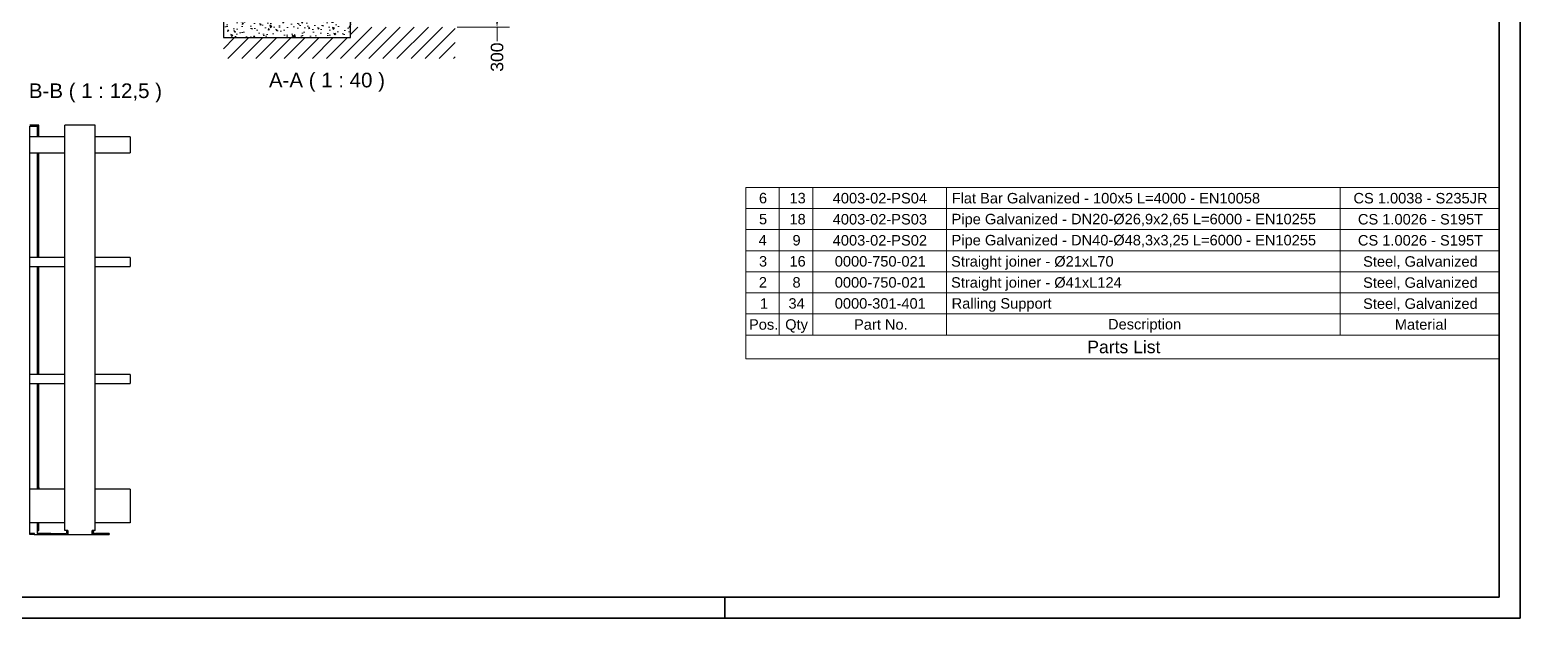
# Model space of a CAD drawing. Header units: millimetres. Extents: x 0 to 59400, y 0 to 42000.
# Drawn here: x 23800 to 59400, y 0 to 14063 of the extents above; entities that cross this region are included whole.
import ezdxf

# ---------------------------------------------------------------- set-up
doc = ezdxf.new("R2010")
doc.units = ezdxf.units.MM
doc.header["$LTSCALE"] = 100
doc.layers.get('0').update_dxf_attribs({"lineweight": 18})
for name, color, linetype, lineweight in [('Border', 7, 'Continuous', 35), ('Dimension', 7, 'Continuous', 18), ('Hatch', 7, 'Continuous', 18), ('Sketch Geometry', 7, 'Continuous', 18), ('Symbol', 7, 'Continuous', 18), ('Visible', 7, 'Continuous', 25)]:
    doc.layers.add(name, color=color, linetype=linetype, lineweight=lineweight)
doc.styles.add('Label Text', font='arial.ttf')
doc.styles.add('Note Text', font='arial.ttf')
doc.styles.add('Title', font='arial.ttf')
doc.dimstyles.new('Default - Method 2b', dxfattribs={"dimscale": 100, "dimtxt": 3, "dimasz": 2.5, "dimexe": 3, "dimexo": 0.5, "dimgap": 0.7, "dimtad": 0, "dimtoh": 1, "dimdec": 1, "dimrnd": 1e-08, "dimtxsty": 'Title', "dimcen": 0.09, "dimdle": 10, "dimclrd": 256, "dimclre": 256, "dimclrt": 7, "dimadec": 0, "dimazin": 2, "dimtfac": 0.833333, "dimtdec": 1, "dimtmove": 0, "dimatfit": 3, "dimfxl": 1, "dimtolj": 1, "dimlwd": -1, "dimlwe": -1, "dimarcsym": 0})

# ---------------------------------------------------------------- blocks, each defined once
blk = doc.blocks.new('Borders Bigadan Border')
at = {"layer": 'Border'}
for p, q in [((594, 420), (594, 0)), ((589, 5), (589, 415)), ((20, 5), (589, 5)), ((404, 5), (404, 0)), ((594, 0), (0, 0))]:
    blk.add_line(p, q, dxfattribs=at)
blk = doc.blocks.new('Parts List')
at = {"layer": 'Symbol'}
for p, q in [((589, 102.93), (409, 102.93)), ((409, 102.93), (409, 72.72)), ((417, 102.93), (417, 72.72)), ((425, 102.93), (425, 72.72)), ((457, 102.93), (457, 72.72)), ((551, 102.93), (551, 72.72)), ((589, 102.93), (589, 72.72)), ((589, 97.9), (409, 97.9)), ((589, 92.86), (409, 92.86)), ((589, 87.82), (409, 87.82)), ((589, 82.79), (409, 82.79)), ((589, 77.75), (409, 77.75)), ((589, 72.72), (409, 72.72)), ((409, 67.68), (409, 72.72)), ((417, 67.68), (417, 72.72)), ((425, 67.68), (425, 72.72)), ((457, 67.68), (457, 72.72)), ((551, 67.68), (551, 72.72)), ((589, 67.68), (589, 72.72)), ((409, 62), (409, 67.68)), ((589, 67.68), (409, 67.68)), ((589, 62), (589, 67.68)), ((589, 62), (409, 62))]:
    blk.add_line(p, q, dxfattribs=at)
at = {"layer": 'Symbol', "color": 7, "attachment_point": 7}
for s, insert, char_height, style in [('6', (412.17, 99.12), 2.5, 'Note Text'), ('13', (419.46, 99.12), 2.5, 'Note Text'), ('4003-02-PS04', (429.79, 99.1), 2.5, 'Note Text'), ('Flat Bar Galvanized - 100x5 L=4000 - EN10058', (458.2, 99.1), 2.5, 'Note Text'), ('CS 1.0038 - S235JR', (554.17, 99.1), 2.5, 'Note Text'), ('5', (412.18, 94.1), 2.5, 'Note Text'), ('18', (419.46, 94.08), 2.5, 'Note Text'), ('4003-02-PS03', (429.79, 94.06), 2.5, 'Note Text'), ('Pipe Galvanized - DN20-Ø26,9x2,65 L=6000 - EN10255', (458.18, 93.39), 2.5, 'Note Text'), ('CS 1.0026 - S195T', (555.24, 94.06), 2.5, 'Note Text'), ('4', (412.08, 89.09), 2.5, 'Note Text'), ('9', (420.18, 89.05), 2.5, 'Note Text'), ('4003-02-PS02', (429.79, 89.03), 2.5, 'Note Text'), ('Pipe Galvanized - DN40-Ø48,3x3,25 L=6000 - EN10255', (458.18, 88.35), 2.5, 'Note Text'), ('CS 1.0026 - S195T', (555.24, 89.03), 2.5, 'Note Text'), ('3', (412.18, 84.01), 2.5, 'Note Text'), ('16', (419.46, 84.01), 2.5, 'Note Text'), ('0000-750-021', (430.28, 84.01), 2.5, 'Note Text'), ('Straight joiner - Ø21xL70', (458.06, 83.28), 2.5, 'Note Text'), ('Steel, Galvanized', (556.48, 83.54), 2.5, 'Note Text'), ('2', (412.14, 79.02), 2.5, 'Note Text'), ('8', (420.18, 78.97), 2.5, 'Note Text'), ('0000-750-021', (430.28, 78.97), 2.5, 'Note Text'), ('Straight joiner - Ø41xL124', (458.06, 78.24), 2.5, 'Note Text'), ('Steel, Galvanized', (556.48, 78.5), 2.5, 'Note Text'), ('1', (412.43, 73.98), 2.5, 'Note Text'), ('34', (419.21, 73.94), 2.5, 'Note Text'), ('0000-301-401', (430.28, 73.94), 2.5, 'Note Text'), ('Ralling Support', (458.19, 73.23), 2.5, 'Note Text'), ('Steel, Galvanized', (556.48, 73.47), 2.5, 'Note Text'), ('Pos.', (409.79, 68.91), 2.5, 'Note Text'), ('Qty', (418.44, 68.19), 2.5, 'Note Text'), ('Part No.', (434.88, 68.91), 2.5, 'Note Text'), ('Description', (495.55, 68.26), 2.5, 'Note Text'), ('Material', (564.06, 68.91), 2.5, 'Note Text'), ('Parts List', (490.6, 63.29), 3, 'Title')]:
    blk.add_mtext(s, dxfattribs=dict(at, insert=insert, char_height=char_height, style=style))
blk = doc.blocks.new('*D36')
at = {"layer": 'Defpoints', "color": 0, "transparency": 16777216}
for p in [(31229, 14875), (34961, 14875), (33961, 14125)]:
    blk.add_point(p, dxfattribs=at)
at = {"layer": 'Dimension', "transparency": 16777216}
for p, q in [((31279, 14875), (35261, 14875)), ((34961, 14625), (34961, 14375)), ((34011, 14125), (35261, 14125)), ((34961, 14125), (34961, 13792))]:
    blk.add_line(p, q, dxfattribs=at)
for points in [[(34920, 14625), (35003, 14625), (34961, 14875)], [(34920, 14375), (35003, 14375), (34961, 14125)]]:
    blk.add_solid(points, dxfattribs=at)
at = {"layer": 'Dimension', "color": 7, "transparency": 16777216, "insert": (35115, 13060), "char_height": 300, "attachment_point": 7, "rotation": 90, "style": 'Title'}
blk.add_mtext('\\A1;300', dxfattribs=at)

msp = doc.modelspace()

# ---------------------------------------------------------------- hatches: boundary and pattern name
at = {"layer": 'Hatch'}
h = msp.add_hatch(dxfattribs=at)
h.set_pattern_fill('AR-CONC', color=256, scale=53.832768, angle=59.999978, style=0)
h.set_pattern_definition([(110, (0, 0), (222.316, 317.5), [40.3746, -444.1203]), (55, (0, 0), (-388.023, 137.7764), [32.2997, -355.2963]), (160.4514, (18.53, 26.46), (-165.707, 455.2764), [34.313, -377.444]), (106.1842, (-93.24, 53.83), (364.429, 453.002), [60.562, -666.1805]), (156.6356, (-62.9, 91.6), (-202.562, 697.942), [51.47, -566.167]), (51.1841, (-93.24, 53.83), (-202.562, 697.942), [48.4495, -532.944]), (81, (-43, 87), (348.369, 169.9107), [40.3746, -444.1203]), (26, (-43, 87), (-272.577, 308.619), [32.2997, -355.2963]), (131.4514, (-14, 101.15), (75.792, 478.53), [34.313, -377.444]), (97.5, (0, 0), (-151.9239, 95.27204), [0, -350.9896, 0, -360.6795, 0, -356.6421]), (67.5, (0, 0), (-113.068, 228.8059), [0, -205.6412, 0, -342.9147, 0, -135.9277]), (27.5, (-60.02, -103.96), (154.201, 242.7999), [0, -134.5819, 0, -419.8956, 0, -557.1692]), (17.5, (-86.94, -150.58), (110.3033, 298.8292), [0, -174.9565, 0, -278.8537, 0, -395.6708])])
h.paths.add_polyline_path([(28428.74, 13875.24), (31461.3, 13875.24), (31461.3, 14375.24), (29648.8, 14375.24), (28428.74, 14375.24)])
h = msp.add_hatch(dxfattribs=at)
h.set_pattern_fill('ANSI31', color=256, scale=1905, style=0)
h.set_pattern_definition([(45, (0, 0), (-168.3798, 168.3798), [])])
h.paths.add_polyline_path([(31461.3, 14125.24), (33961.3, 14125.24), (33961.3, 13375.24), (28428.74, 13375.24), (28428.74, 13875.24), (31461.3, 13875.24)])

# ---------------------------------------------------------------- linework, layer by layer
at = {"layer": 'Sketch Geometry'}
for p, q in [((31461.3, 14125.24), (31461.3, 13875.24)), ((31461.3, 13875.24), (28428.74, 13875.24))]:
    msp.add_line(p, q, dxfattribs=at)
at = {"layer": 'Visible', "color": 9, "true_color": 0xc0c0c0}
for p, q in [((28428.74, 14375.24), (28428.74, 13875.24)), ((31461.3, 13875.24), (31461.3, 14375.24)), ((28428.74, 13875.24), (31461.3, 13875.24))]:
    msp.add_line(p, q, dxfattribs=at)
at = {"layer": 'Visible'}
for p, q in [((24019, 11785.11), (23800.45, 11785.11)), ((23800.45, 11506.31), (23800.45, 11761.11)), ((23800.45, 11761.11), (23907.86, 11761.11)), ((23907.86, 11761.11), (23979.84, 11761.11)), ((23995, 11761.11), (23979.84, 11761.11)), ((23979.84, 11761.11), (23979.84, 11506.31)), ((23983.32, 11761.11), (23983.32, 11506.31)), ((23995, 11521.11), (23995, 11761.11)), ((24019, 11521.11), (24019, 11785.11)), ((25360.45, 11785.11), (24640.45, 11785.11)), ((24640.45, 2097.11), (24640.45, 11785.11)), ((25360.45, 2097.11), (25360.45, 11785.11)), ((23800.45, 11313.11), (23800.45, 11506.31)), ((24640.45, 11506.31), (23800.45, 11506.31)), ((23988.91, 11521.11), (23995, 11521.11)), ((23995, 11521.11), (24019, 11521.11)), ((26200.45, 11506.31), (25360.45, 11506.31)), ((26200.45, 11506.31), (26200.45, 11313.11)), ((23800.45, 11119.91), (23800.45, 11313.11)), ((23800.45, 8620.71), (23800.45, 11119.91)), ((23800.45, 11119.91), (24640.45, 11119.91)), ((23979.84, 11119.91), (23979.84, 8620.71)), ((23983.32, 11119.91), (23983.32, 8620.71)), ((23995, 11105.11), (23988.91, 11105.11)), ((24019, 11105.11), (23995, 11105.11)), ((23995, 8633.11), (23995, 11105.11)), ((24019, 8633.11), (24019, 11105.11)), ((25360.45, 11119.91), (26200.45, 11119.91)), ((26200.45, 11313.11), (26200.45, 11119.91)), ((23800.45, 8513.11), (23800.45, 8620.71)), ((24640.45, 8620.71), (23800.45, 8620.71)), ((23988.91, 8633.11), (23995, 8633.11)), ((23995, 8633.11), (24019, 8633.11)), ((26200.45, 8620.71), (25360.45, 8620.71)), ((26200.45, 8620.71), (26200.45, 8513.11)), ((23800.45, 8405.51), (23800.45, 8513.11)), ((23800.45, 5820.71), (23800.45, 8405.51)), ((23800.45, 8405.51), (24640.45, 8405.51)), ((23979.84, 8405.51), (23979.84, 5820.71)), ((23983.32, 8405.51), (23983.32, 5820.71)), ((23995, 8393.11), (23988.91, 8393.11)), ((24019, 8393.11), (23995, 8393.11)), ((23995, 5833.11), (23995, 8393.11)), ((24019, 5833.11), (24019, 8393.11)), ((25360.45, 8405.51), (26200.45, 8405.51)), ((26200.45, 8513.11), (26200.45, 8405.51)), ((23800.45, 5713.11), (23800.45, 5820.71)), ((24640.45, 5820.71), (23800.45, 5820.71)), ((23800.45, 5605.51), (23800.45, 5713.11)), ((23988.91, 5833.11), (23995, 5833.11)), ((23995, 5833.11), (24019, 5833.11)), ((26200.45, 5820.71), (25360.45, 5820.71)), ((26200.45, 5820.71), (26200.45, 5713.11)), ((26200.45, 5713.11), (26200.45, 5605.51)), ((23800.45, 3081.11), (23800.45, 5605.51)), ((23800.45, 5605.51), (24640.45, 5605.51)), ((23979.84, 5605.51), (23979.84, 3081.11)), ((23983.32, 5605.51), (23983.32, 3081.11)), ((23995, 5593.11), (23988.91, 5593.11)), ((24019, 5593.11), (23995, 5593.11)), ((23995, 3121.11), (23995, 5593.11)), ((24019, 3121.11), (24019, 5593.11)), ((25360.45, 5605.51), (26200.45, 5605.51)), ((23800.45, 2281.11), (23800.45, 3081.11)), ((24640.45, 3081.11), (23800.45, 3081.11)), ((23988.83, 3121.11), (23995, 3121.11)), ((23988.83, 3081.11), (23988.83, 3121.11)), ((23995, 3121.11), (24019, 3121.11)), ((24012.83, 3121.11), (24012.83, 3081.11)), ((26200.45, 3081.11), (25360.45, 3081.11)), ((26200.45, 3081.11), (26200.45, 2281.11)), ((23800.45, 2025.19), (23800.45, 2281.11)), ((24640.45, 2281.11), (23800.45, 2281.11)), ((23979.84, 2281.11), (23979.84, 2025.11)), ((23983.32, 2281.11), (23983.32, 2097.11)), ((23995, 2097.11), (23995, 2281.11)), ((24019, 2097.11), (24019, 2281.11)), ((26200.45, 2281.11), (25360.45, 2281.11)), ((23800.45, 2001.19), (23800.45, 2025.19)), ((23914.03, 2025.19), (23800.45, 2025.19)), ((23800.45, 2001.11), (23800.45, 2001.19)), ((23914.03, 2001.19), (23800.45, 2001.19)), ((23907.36, 2001.11), (23800.45, 2001.11)), ((23907.36, 2001.19), (23907.36, 2001.11)), ((23907.86, 2001.11), (23907.36, 2001.11)), ((23907.86, 2001.19), (23907.86, 2001.11)), ((23907.86, 2001.11), (24304.45, 2001.11)), ((23914.03, 2001.19), (23914.03, 2025.19)), ((23979.84, 2097.11), (23983.32, 2097.11)), ((24304.45, 2025.11), (23979.84, 2025.11)), ((23984.33, 2097.11), (23983.32, 2097.11)), ((23995, 2097.11), (23984.33, 2097.11)), ((23995, 2097.11), (24019, 2097.11)), ((24304.45, 2025.11), (24632.45, 2025.11)), ((24304.45, 2025.11), (24304.45, 2001.11)), ((24304.45, 2001.11), (24632.45, 2001.11)), ((24632.45, 2025.11), (24680.45, 2025.11)), ((24632.45, 2001.11), (24704.45, 2001.11)), ((24712.45, 2097.11), (24640.45, 2097.11)), ((24680.45, 2097.11), (24680.45, 2073.11)), ((24680.45, 2073.11), (24680.45, 2025.11)), ((24704.45, 2073.11), (24704.45, 2097.11)), ((24704.45, 2073.11), (24704.45, 2001.11)), ((24712.45, 2001.11), (24704.45, 2001.11)), ((24712.45, 2097.11), (24712.45, 2001.11)), ((24712.45, 2001.11), (25288.45, 2001.11)), ((25360.45, 2097.11), (25288.45, 2097.11)), ((25288.45, 2001.11), (25288.45, 2097.11)), ((25296.45, 2001.11), (25288.45, 2001.11)), ((25296.45, 2073.11), (25296.45, 2097.11)), ((25296.45, 2073.11), (25296.45, 2001.11)), ((25296.45, 2001.11), (25368.45, 2001.11)), ((25320.45, 2073.11), (25320.45, 2097.11)), ((25320.45, 2073.11), (25320.45, 2025.11)), ((25320.45, 2025.11), (25368.45, 2025.11)), ((25696.45, 2025.11), (25368.45, 2025.11)), ((25368.45, 2001.11), (25696.45, 2001.11)), ((25696.45, 2025.11), (25696.45, 2001.11))]:
    msp.add_line(p, q, dxfattribs=at)
for centre, major_axis, start_param, end_param in [((23988.91, 11313.11), (0, 208), 0, 0.37951033), ((24012.91, 11313.11), (0, 208), 0, 0.37951033), ((23988.91, 11313.11), (0, -208), 5.90367498, 6.28318531), ((24012.91, 11313.11), (0, -208), 5.90367498, 6.28318531), ((23988.91, 8513.11), (0, 120), 0, 0.45861464), ((24012.91, 8513.11), (0, 120), 0, 0.45861464), ((23988.91, 8513.11), (0, -120), 5.82457067, 6.28318531), ((24012.91, 8513.11), (0, -120), 5.82457067, 6.28318531), ((23988.91, 5713.11), (0, 120), 0, 0.45861464), ((24012.91, 5713.11), (0, 120), 0, 0.45861464), ((23988.91, 5713.11), (0, -120), 5.82457067, 6.28318531), ((24012.91, 5713.11), (0, -120), 5.82457067, 6.28318531)]:
    msp.add_ellipse(centre, major_axis=major_axis, ratio=0.02085858, start_param=start_param, end_param=end_param, dxfattribs=at)

# ---------------------------------------------------------------- block references
at = {"xscale": 100, "yscale": 100, "zscale": 100}
msp.add_blockref('Borders Bigadan Border', (0, 0), dxfattribs=at)
at = {"layer": 'Symbol', "xscale": 100, "yscale": 100, "zscale": 100}
msp.add_blockref('Parts List', (0, 0), dxfattribs=at)

# ---------------------------------------------------------------- texts
at = {"layer": 'Symbol', "char_height": 350, "attachment_point": 7, "style": 'Label Text'}
for s, insert in [('A-A ( 1 : 40 )', (29512.22, 12581.21)), ('B-B ( 1 : 12,5 )', (23778.89, 12326.07))]:
    msp.add_mtext(s, dxfattribs=dict(at, insert=insert))

# ---------------------------------------------------------------- dimensions: what is measured, and where the dimension line sits
at = {"layer": 'Dimension'}
dim = msp.add_linear_dim(base=(34961.3, 14875.24), p1=(33961.3, 14125.24), p2=(31228.55, 14875.24), angle=90, dimstyle='Default - Method 2b', override={"dimgap": 0.7, "dimtoh": 0, "dimdec": 1, "dimlfac": 0.4, "dimtol": 0, "dimlim": 0, "dimtp": 0, "dimtm": 0, "dimtdec": 1, "dimtofl": 0, "dimatfit": 2}, dxfattribs=at)
dim.commit()
dim.dimension.update_dxf_attribs({"geometry": '*D36', "text_midpoint": (34961.3, 13390.99), "dimtype": 160})

doc.saveas('drawing.dxf')
